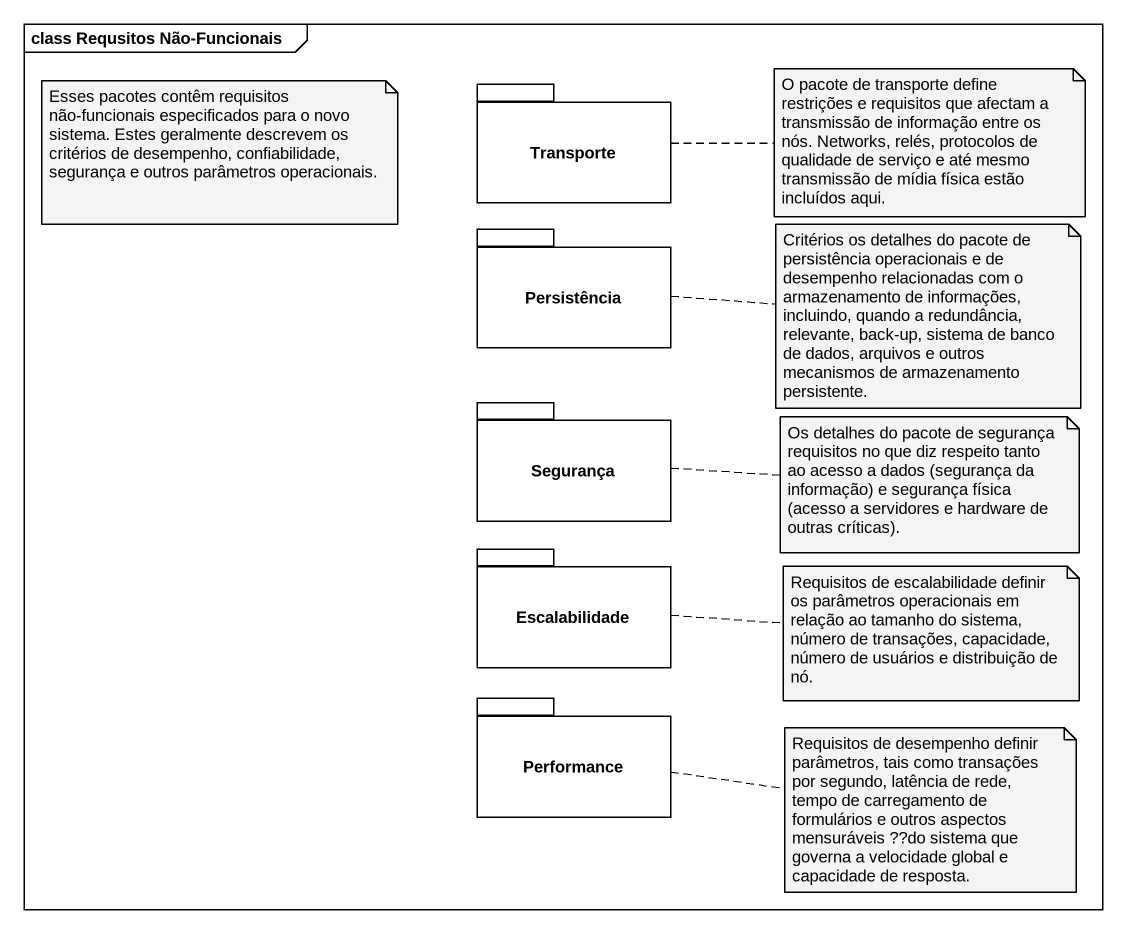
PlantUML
@startuml
mainframe class Requsitos Não-Funcionais
package Transporte {
}
package Persistência {
}
package Segurança {
}
package Escalabilidade {
}
package Performance {
}
note as N1
  Esses pacotes contêm requisitos não-funcionais especificados para o novo sistema. Estes geralmente descrevem os critérios de desempenho, confiabilidade, segurança e outros parâmetros operacionais.
end note
note right of Transporte : O pacote de transporte define restrições e requisitos que afectam a transmissão de informação entre os nós. Networks, relés, protocolos de qualidade de serviço e até mesmo transmissão de mídia física estão incluídos aqui.
note right of Persistência : Critérios os detalhes do pacote de persistência operacionais e de desempenho relacionadas com o armazenamento de informações, incluindo, quando a redundância, relevante, back-up, sistema de banco de dados, arquivos e outros mecanismos de armazenamento persistente.
note right of Segurança : Os detalhes do pacote de segurança requisitos no que diz respeito tanto ao acesso a dados (segurança da informação) e segurança física (acesso a servidores e hardware de outras críticas).
note right of Escalabilidade : Requisitos de escalabilidade definir os parâmetros operacionais em relação ao tamanho do sistema, número de transações, capacidade, número de usuários e distribuição de nó.
note right of Performance : Requisitos de desempenho definir parâmetros, tais como transações por segundo, latência de rede, tempo de carregamento de formulários e outros aspectos mensuráveis ??do sistema que governa a velocidade global e capacidade de resposta.
@enduml
